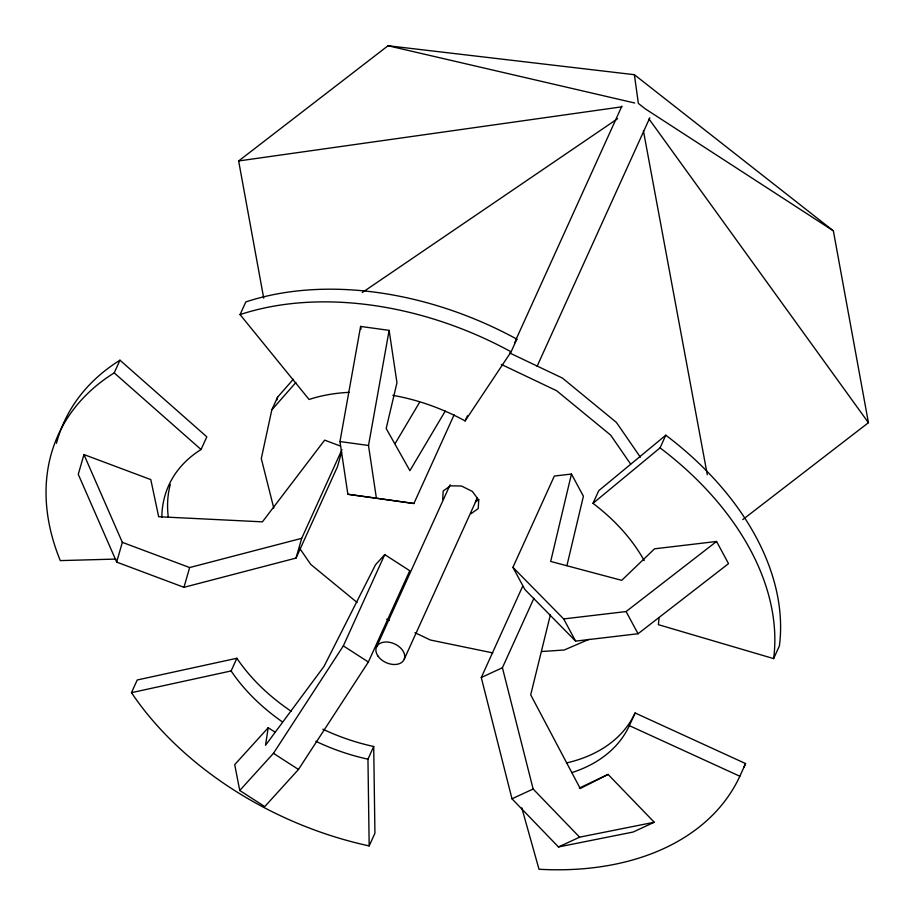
<?xml version="1.0" encoding="UTF-8"?>
<svg xmlns="http://www.w3.org/2000/svg" width="915" height="915" viewBox="0 0 915 915"><rect width="100%" height="100%" fill="white"/><g stroke="black" fill="none" stroke-linecap="round" stroke-linejoin="round"><path stroke-width="1.37" d="M442.7 499.499L443.192 490.989L450.374 485.842L461.515 486.014L472.346 491.435L478.728 500.048L478.248 508.546L471.053 513.692M268.209 727.722L265.522 745.29L324.013 666.417L375.505 564.784L384.746 554.604L409.771 570.731L368.368 662.014L298.473 769.469L264.767 806.607L239.741 790.48L234.72 764.62L268.209 727.722L275.358 732.332M454.137 414.792L413.9 503.502L347.86 494.272L339.968 441.556L360.601 326.438L389.127 330.361L396.961 382.733L386.187 428.495L409.897 470.676L445.216 411.132M413.9 503.502L376.397 498.195L368.505 445.479L389.127 330.361M293.303 379.29L277.565 397.179L271.824 409.851L261.29 458.564L273.779 508.111M276.971 399.958L277.565 397.179M571.452 474.039L550.681 561.444L621.708 580.339L654.557 548.806L716.571 541.474L728.523 563.651L638.041 633.74L575.615 641.118L524.878 589.523L512.926 567.346L554.33 476.063L571.452 474.039L583.404 496.227L566.923 565.596M550.441 614.56L530.7 694.817L580.236 788.524L608.075 774.41L654.248 822.253L633.1 832.044L558.47 846.958L511.988 798.795L481.279 677.523L522.682 586.24M340.472 446.062L324.653 440.138L262.422 521.847L158.661 516.723L150.803 479.597L83.94 454.561L78.267 474.325L116.663 562.107L183.961 587.316L296.025 558.081L337.429 466.81L341.592 452.319M116.663 562.107L122.335 542.355L83.94 454.561M183.961 587.316L189.645 567.552L301.71 538.329L341.947 449.62M296.025 558.081L301.71 538.329M475.388 502.369L477.012 498.412M115.862 559.076L60.287 560.609A286.361 194.197 24.4 0 1 114.215 372.885L119.968 360.201L206.813 436.832L201.06 449.517A164.837 111.79 24.4 0 0 161.818 517.352M349.004 392.363A164.837 111.79 24.4 0 0 309.098 399.478L240.062 314.6L245.815 301.927A286.361 194.197 24.4 0 1 516.849 339.156L511.096 351.829L465.117 420.911A164.837 111.79 24.4 0 0 392.832 395.326M322.858 729.209A164.837 111.79 24.4 0 0 373.709 746.491L374.921 833.245L369.168 845.918A286.361 194.197 24.4 0 1 131.463 692.666L137.216 679.982L236.871 658.262A164.837 111.79 24.4 0 0 291.428 711.435M131.463 692.666L231.118 670.947L236.871 658.262M239.741 790.48L273.448 753.331L343.342 645.876L384.746 554.604M465.117 420.911L467.416 415.845M376.317 647.431L450.1 484.79M515.614 340.369L621.857 106.151M404.293 659.063L477.481 497.714M537.094 366.297L649.822 117.783M369.168 845.918L367.956 759.164L373.709 746.491M654.248 822.253L579.607 837.168L533.136 789.005L502.415 667.733L533.903 598.307M644.171 560.586A164.837 111.79 24.4 0 0 592.989 503.353L598.742 490.68L665.8 435.197A286.361 194.197 24.4 0 1 779.386 645.933L773.633 658.606L658.365 624.67A164.837 111.79 24.4 0 0 658.972 617.877M592.989 503.353L660.058 447.87L665.8 435.197M571.818 772.603A164.837 111.79 24.4 0 0 629.36 725.652L635.113 712.979L745.588 763.568L739.846 776.24A286.361 194.197 24.4 0 1 539.004 869.25L521.79 807.842M395.063 443.672L419.562 402.36M514.516 342.668L516.849 339.156M271.824 409.851L295.877 382.504M512.926 567.346L563.663 618.929L626.089 611.552L716.571 541.474M263.726 298.199L238.643 160.96L388.04 45.75L634.381 74.698L833.359 230.832L868.427 422.696L742.797 519.571M476.807 501.02L478.865 499.544M362.329 292.48L617.591 118.71M579.344 788.055L608.075 774.41M481.279 677.523L502.415 667.733M511.988 798.795L533.136 789.005M558.47 846.958L579.607 837.168M588.963 639.333L564.223 650.005L541.772 651.514M238.643 160.96L621.823 106.826M634.713 103.006L388.04 45.75M339.968 441.556L368.505 445.479M347.86 494.272L376.397 498.195M492.739 652.898L430.405 640.02L414.964 632.677M122.335 542.355L189.645 567.552M629.36 725.652L739.846 776.24M509.655 352.961L562.393 378.067L616.424 422.444L640.386 457.226M501.329 364.41L556.64 390.739L610.671 435.128L630.641 464.111M386.668 619.203L389.241 620.427M343.342 645.876L368.368 662.014M273.448 753.331L298.473 769.469M833.359 230.832L645.281 108.851L638.373 103.429L634.381 74.698M357.079 602.459L310.757 564.418L299.582 548.188M114.215 372.885L201.06 449.517M648.998 118.973L868.427 422.696M626.089 611.552L638.041 633.74M563.663 618.929L575.615 641.118M643.405 130.731L707.295 474.725M360.601 326.438L361.013 329.194M635.113 712.979A164.837 111.79 24.4 0 1 566.568 762.927M745.588 763.568A286.361 194.197 24.4 0 1 743.769 767.342M660.058 447.87A286.361 194.197 24.4 0 1 773.633 658.606M240.062 314.6A286.361 194.197 24.4 0 1 511.096 351.829M168.303 517.135A164.837 111.79 24.4 0 1 170.304 484.424M56.444 443.295A286.361 194.197 24.4 0 1 119.968 360.201M367.956 759.164A164.837 111.79 24.4 0 1 315.847 741.287M282.186 721.729A164.837 111.79 24.4 0 1 231.118 670.947M377.884 655.952A15.155 10.271 24.4 0 0 402.886 661.362A15.155 10.271 24.4 0 0 390.156 642.433A15.155 10.271 24.4 0 0 377.884 655.952"/></g></svg>
